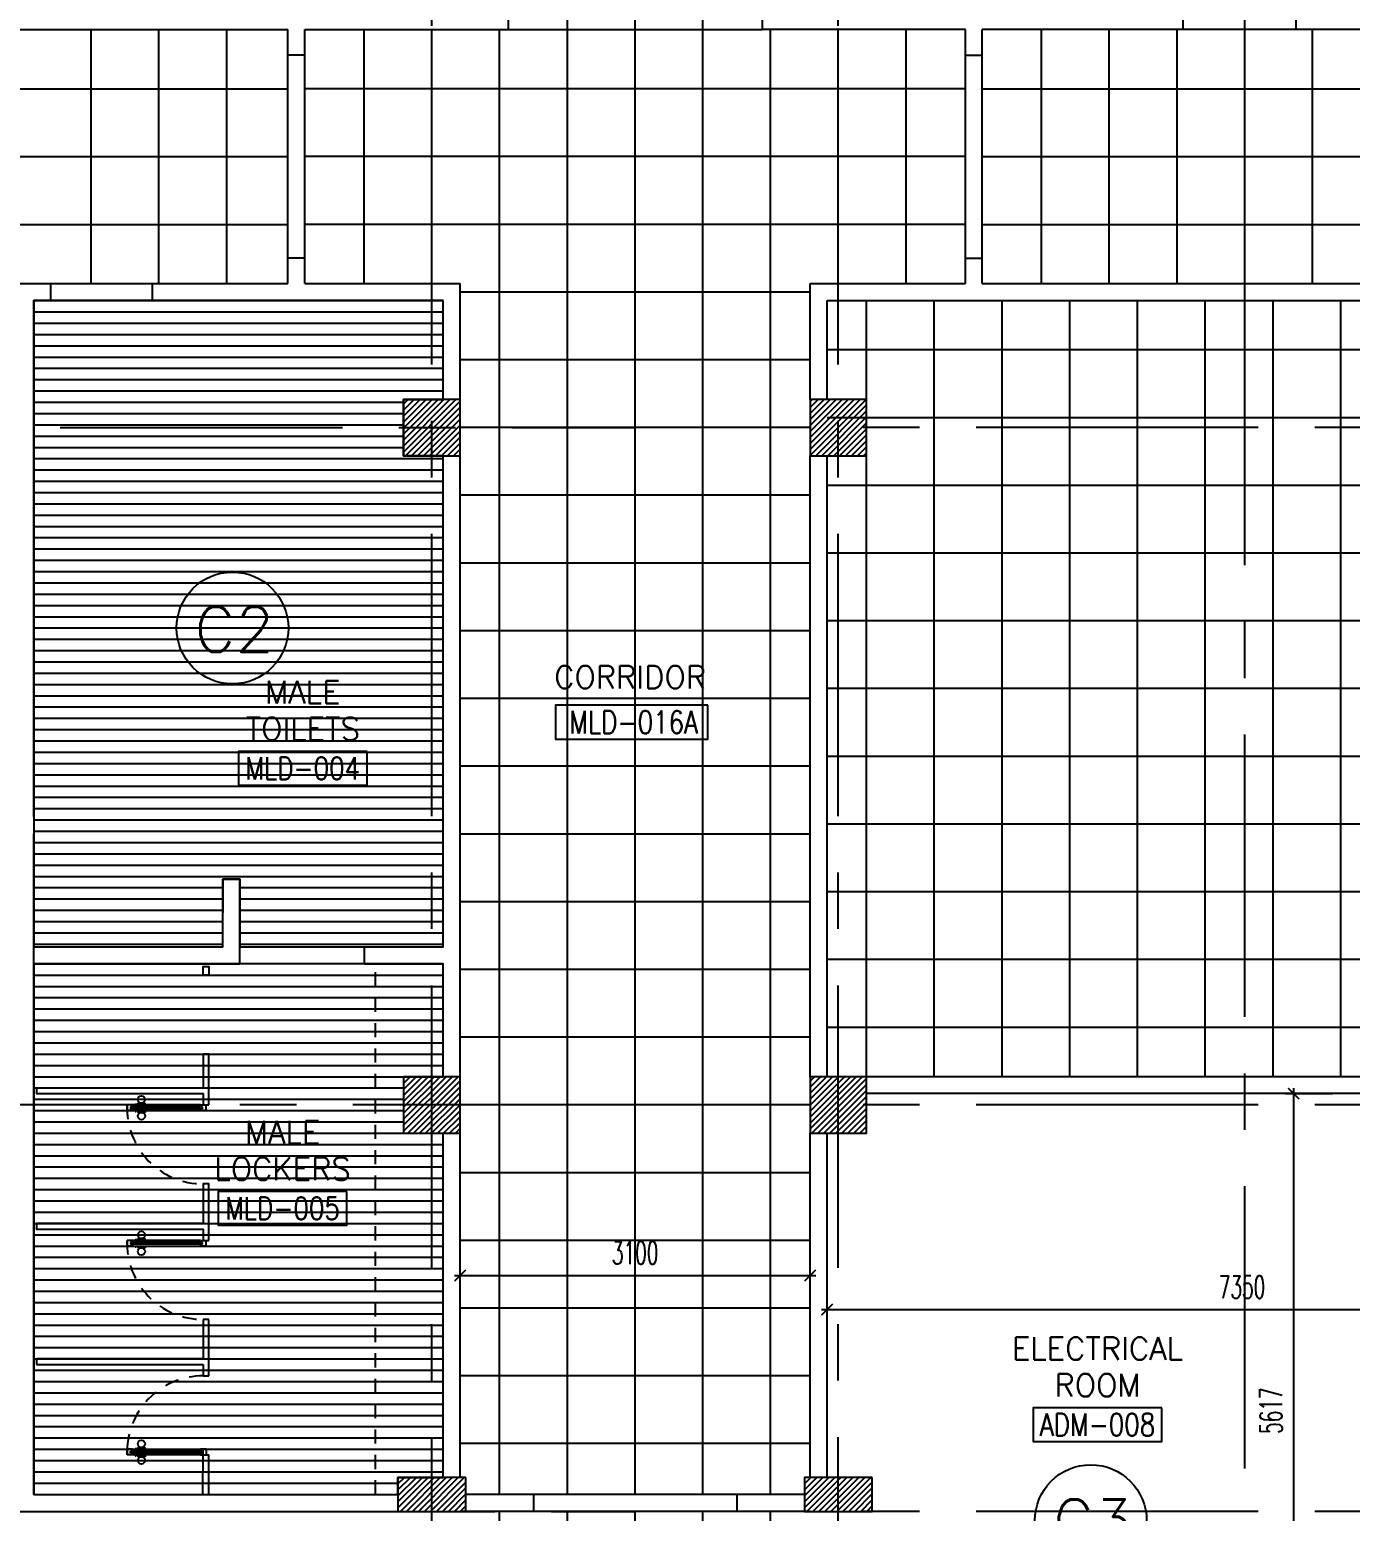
# Model space of a CAD drawing. Extents: x 417820 to 418166, y 43448 to 43632.
# Drawn here: x 417884.33 to 417896.03, y 43494.49 to 43507.62 of the extents above; entities that cross this region are included whole.
import ezdxf
from ezdxf.enums import TextEntityAlignment as Align

# ---------------------------------------------------------------- set-up
doc = ezdxf.new("R2010")
doc.units = 0
doc.header["$MEASUREMENT"] = 0
doc.header["$PDMODE"] = 3
doc.header["$PDSIZE"] = 0.1
for name, pattern in [('CENTERX2', [4, 2.5, -0.5, 0.5, -0.5]), ('HIDDEN', [0.375, 0.25, -0.125]), ('HIDDEN2', [0.1875, 0.125, -0.0625])]:
    doc.linetypes.add(name, pattern=pattern)
doc.layers.get('0').update_dxf_attribs({"linetype": 'CONTINUOUS'})
doc.layers.get('DEFPOINTS').update_dxf_attribs({"linetype": 'CONTINUOUS'})
for name, color, linetype in [('AXES', 11, 'CENTERX2'), ('CEILING', 4, 'CONTINUOUS'), ('ceiling-marker', 6, 'CONTINUOUS'), ('COL', 2, 'CONTINUOUS'), ('DIM', 4, 'CONTINUOUS'), ('DOOR', 11, 'CONTINUOUS'), ('FIX', 3, 'CONTINUOUS'), ('HAT', 8, 'CONTINUOUS'), ('PART', 9, 'CONTINUOUS'), ('RM-BOX', 11, 'CONTINUOUS'), ('RM-NAME', 11, 'CONTINUOUS'), ('RM-NO', 11, 'CONTINUOUS'), ('TXT', 2, 'CONTINUOUS'), ('WALL', 2, 'CONTINUOUS')]:
    doc.layers.add(name, color=color, linetype=linetype)
doc.styles.add('ROMANS', font='ROMANS.shx', dxfattribs={"width": 0.6})
doc.dimstyles.new('STANDARD in', dxfattribs={"dimtxt": 0.2, "dimasz": 0.1, "dimexe": 0.07, "dimexo": 0.05, "dimgap": 0.1, "dimtad": 1, "dimdec": 0, "dimlfac": 1000, "dimzin": 0, "dimdsep": 46, "dimtxsty": 'ROMANS', "dimblk": 'ARCHTICK', "dimcen": 0.05, "dimdle": 0.05, "dimclrd": 4, "dimclre": 4, "dimclrt": 2, "dimadec": 0, "dimazin": 0, "dimtfac": 1, "dimtdec": 0, "dimtmove": 2, "dimatfit": 3, "dimldrblk": 'ARCHTICK', "dimfxl": 0, "dimtolj": 1, "dimtzin": 0, "dimarcsym": 0})

# ---------------------------------------------------------------- blocks, each defined once
blk = doc.blocks.new('RM1')
at = {"layer": 'RM-BOX'}
blk.add_lwpolyline([(570, -200), (-570, -200), (-570, -500), (570, -500)], close=True, dxfattribs=at)
at = {"layer": 'RM-NAME', "style": 'ROMANS'}
for tag, p in [('ROOMNAME1', (0, 324)), ('ROOMNAME2', (0, 0))]:
    blk.add_attdef(tag, text='', height=200, dxfattribs=at).set_placement(p, align=Align.MIDDLE)
at = {"layer": 'RM-NO', "style": 'ROMANS', "width": 0.8}
blk.add_attdef('ROOMNO', text='', height=200, dxfattribs=at).set_placement((0, -350), align=Align.MIDDLE)
blk = doc.blocks.new('COL50')
at = {"layer": 'COL'}
blk.add_lwpolyline([(-250, 250), (-250, -250), (250, -250), (250, 250)], close=True, dxfattribs=at)
blk = doc.blocks.new('*X38')
at = {"color": 0}
for p, q in [((196689, 41938), (197151, 42401)), ((196689, 41991), (197098, 42401)), ((196689, 42044), (197045, 42401)), ((196689, 42097), (196992, 42401)), ((196689, 42150), (196939, 42401)), ((196689, 42203), (196886, 42401)), ((196689, 42256), (196833, 42401)), ((196689, 42309), (196780, 42401)), ((196689, 42363), (196727, 42401)), ((196704, 41901), (197189, 42385)), ((196757, 41901), (197189, 42332)), ((196810, 41901), (197189, 42279)), ((196863, 41901), (197189, 42226)), ((196916, 41901), (197189, 42173)), ((196970, 41901), (197189, 42120)), ((197023, 41901), (197189, 42067)), ((197076, 41901), (197189, 42014)), ((197129, 41901), (197189, 41961)), ((197182, 41901), (197189, 41908))]:
    blk.add_line(p, q, dxfattribs=at)
blk = doc.blocks.new('*X40')
at = {"color": 0}
for p, q in [((193089, 47937), (193552, 48401)), ((193089, 47990), (193499, 48401)), ((193089, 48043), (193446, 48401)), ((193089, 48096), (193393, 48401)), ((193089, 48149), (193340, 48401)), ((193089, 48202), (193287, 48401)), ((193089, 48255), (193234, 48401)), ((193089, 48308), (193181, 48401)), ((193089, 48361), (193128, 48401)), ((193105, 47901), (193589, 48384)), ((193158, 47901), (193589, 48331)), ((193211, 47901), (193589, 48278)), ((193264, 47901), (193589, 48225)), ((193318, 47901), (193589, 48172)), ((193371, 47901), (193589, 48119)), ((193424, 47901), (193589, 48066)), ((193477, 47901), (193589, 48013)), ((193530, 47901), (193589, 47960)), ((193583, 47901), (193589, 47907))]:
    blk.add_line(p, q, dxfattribs=at)
blk = doc.blocks.new('*X54')
at = {"color": 0}
for p, q in [((80579, 41918), (81062, 42401)), ((80579, 41971), (81009, 42401)), ((80579, 42024), (80956, 42401)), ((80579, 42077), (80903, 42401)), ((80579, 42130), (80850, 42401)), ((80579, 42183), (80797, 42401)), ((80579, 42236), (80744, 42401)), ((80579, 42289), (80691, 42401)), ((80579, 42342), (80638, 42401)), ((80579, 42395), (80585, 42401)), ((80615, 41901), (81079, 42365)), ((80668, 41901), (81079, 42312)), ((80721, 41901), (81079, 42259)), ((80774, 41901), (81079, 42206)), ((80827, 41901), (81079, 42153)), ((80880, 41901), (81079, 42100)), ((80933, 41901), (81079, 42047)), ((80986, 41901), (81079, 41994)), ((81039, 41901), (81079, 41941))]:
    blk.add_line(p, q, dxfattribs=at)
blk = doc.blocks.new('*X52')
at = {"color": 0}
for p, q in [((84179, 47905), (84676, 48401)), ((84179, 47958), (84623, 48401)), ((84179, 48011), (84570, 48401)), ((84179, 48064), (84516, 48401)), ((84179, 48117), (84463, 48401)), ((84179, 48170), (84410, 48401)), ((84179, 48223), (84357, 48401)), ((84179, 48276), (84304, 48401)), ((84179, 48329), (84251, 48401)), ((84179, 48382), (84198, 48401)), ((84229, 47901), (84679, 48352)), ((84282, 47901), (84679, 48299)), ((84335, 47901), (84679, 48246)), ((84388, 47901), (84679, 48193)), ((84441, 47901), (84679, 48139)), ((84494, 47901), (84679, 48086)), ((84547, 47901), (84679, 48033)), ((84600, 47901), (84679, 47980)), ((84653, 47901), (84679, 47927))]:
    blk.add_line(p, q, dxfattribs=at)
blk = doc.blocks.new('_ARCHTICK')
at = {"color": 0, "linetype": 'ByBlock', "const_width": 0.15}
blk.add_lwpolyline([(-0.5, -0.5), (0.5, 0.5)], dxfattribs=at)
blk = doc.blocks.new('*D164')
at = {"layer": 'DEFPOINTS', "color": 0}
for p in [(417895.925, 43498.194), (417895.529, 43492.577), (417895.967, 43492.577)]:
    blk.add_point(p, dxfattribs=at)
at = {"layer": 'DIM', "color": 4, "lineweight": -2}
for p, q in [((417895.529, 43498.244), (417895.529, 43492.527)), ((417895.875, 43498.194), (417895.459, 43498.194)), ((417895.917, 43492.577), (417895.459, 43492.577))]:
    blk.add_line(p, q, dxfattribs=at)
at = {"layer": 'DIM', "color": 4, "lineweight": -2, "xscale": 0.1, "yscale": 0.1, "zscale": 0.1}
for p, rotation in [((417895.529, 43498.194), 90), ((417895.529, 43492.577), 270)]:
    blk.add_blockref('_ARCHTICK', p, dxfattribs=dict(at, rotation=rotation))
at = {"layer": 'DIM', "color": 2, "insert": (417895.329, 43495.386), "char_height": 0.2, "attachment_point": 5, "rotation": 90, "style": 'ROMANS'}
blk.add_mtext('\\A1;5617', dxfattribs=at)
blk = doc.blocks.new('*D165')
at = {"layer": 'DEFPOINTS', "color": 0}
for p in [(417898.747, 43496.281), (417891.397, 43495.852), (417898.747, 43495.852)]:
    blk.add_point(p, dxfattribs=at)
at = {"layer": 'DIM', "color": 4, "lineweight": -2}
for p, q in [((417891.347, 43496.281), (417898.797, 43496.281)), ((417891.397, 43495.902), (417891.397, 43496.351)), ((417898.747, 43495.902), (417898.747, 43496.351))]:
    blk.add_line(p, q, dxfattribs=at)
at = {"layer": 'DIM', "color": 4, "lineweight": -2, "xscale": 0.1, "yscale": 0.1, "zscale": 0.1, "rotation": 180}
blk.add_blockref('_ARCHTICK', (417891.397, 43496.281), dxfattribs=at)
at = {"layer": 'DIM', "color": 4, "lineweight": -2, "xscale": 0.1, "yscale": 0.1, "zscale": 0.1}
blk.add_blockref('_ARCHTICK', (417898.747, 43496.281), dxfattribs=at)
at = {"layer": 'DIM', "color": 2, "insert": (417895.072, 43496.481), "char_height": 0.2, "attachment_point": 5, "style": 'ROMANS'}
blk.add_mtext('\\A1;7350', dxfattribs=at)
blk = doc.blocks.new('*D169')
at = {"layer": 'DEFPOINTS', "color": 0}
for p in [(417891.247, 43496.584), (417888.147, 43495.825), (417891.247, 43495.825)]:
    blk.add_point(p, dxfattribs=at)
at = {"layer": 'DIM', "color": 4, "lineweight": -2}
for p, q in [((417888.147, 43495.875), (417888.147, 43496.654)), ((417891.247, 43495.875), (417891.247, 43496.654)), ((417888.097, 43496.584), (417891.297, 43496.584))]:
    blk.add_line(p, q, dxfattribs=at)
at = {"layer": 'DIM', "color": 4, "lineweight": -2, "xscale": 0.1, "yscale": 0.1, "zscale": 0.1, "rotation": 180}
blk.add_blockref('_ARCHTICK', (417888.147, 43496.584), dxfattribs=at)
at = {"layer": 'DIM', "color": 4, "lineweight": -2, "xscale": 0.1, "yscale": 0.1, "zscale": 0.1}
blk.add_blockref('_ARCHTICK', (417891.247, 43496.584), dxfattribs=at)
at = {"layer": 'DIM', "color": 2, "insert": (417889.697, 43496.784), "char_height": 0.2, "attachment_point": 5, "style": 'ROMANS'}
blk.add_mtext('\\A1;3100', dxfattribs=at)

msp = doc.modelspace()

# ---------------------------------------------------------------- hatches: boundary and pattern name
at = {"layer": 'HAT'}
h = msp.add_hatch(dxfattribs=at)
h.set_pattern_fill('ANSI31', color=256, scale=0.3, style=0)
h.set_pattern_definition([(45, (417529.351385, 43455.963322), (-0.0265165043, 0.0265165043), [])])
h.paths.add_polyline_path([(417887.8966, 43494.4943), (417887.8966, 43494.7943), (417887.5966, 43494.7943), (417887.5966, 43494.4943)])
h.paths.add_polyline_path([(417888.1966, 43494.4943), (417888.1966, 43494.7943), (417887.8966, 43494.7943), (417887.8966, 43494.4943)])
h = msp.add_hatch(dxfattribs=at)
h.set_pattern_fill('ANSI31', color=256, scale=0.3, style=0)
h.set_pattern_definition([(45, (417532.951385, 43455.963322), (-0.0265165043, 0.0265165043), [])])
h.paths.add_polyline_path([(417891.4966, 43494.4943), (417891.4966, 43494.7943), (417891.1966, 43494.7943), (417891.1966, 43494.4943)])
h.paths.add_polyline_path([(417891.7966, 43494.4943), (417891.7966, 43494.7943), (417891.4966, 43494.7943), (417891.4966, 43494.4943)])

# ---------------------------------------------------------------- linework, layer by layer
at = {"layer": 'AXES'}
for p, q in [((417887.8966, 43448.6529), (417887.8966, 43538.4875)), ((417891.4966, 43448.6529), (417891.4966, 43538.4875)), ((417895.0966, 43466.8743), (417895.0966, 43525.6943)), ((417820.6052, 43504.0943), (417889.6966, 43504.0943)), ((417911.2163, 43504.0943), (417889.6966, 43504.0943)), ((417889.6966, 43498.0943), (417820.6052, 43498.0943)), ((417911.2163, 43498.0943), (417889.6966, 43498.0943)), ((417820.9552, 43494.4943), (417889.6966, 43494.4943)), ((417911.2163, 43494.4943), (417889.6966, 43494.4943))]:
    msp.add_line(p, q, dxfattribs=at)
at = {"layer": 'CEILING'}
for p, q in [((417889.0966, 43494.6443), (417889.0966, 43508.8193)), ((417889.6966, 43494.6443), (417889.6966, 43508.8193)), ((417889.6966, 43494.6443), (417889.6966, 43508.8193)), ((417890.2966, 43494.6443), (417890.2966, 43508.8193)), ((417884.8766, 43507.6193), (417884.8766, 43505.3693)), ((417885.4766, 43507.6193), (417885.4766, 43505.3693)), ((417886.0766, 43507.6193), (417886.0766, 43505.3693)), ((417887.2966, 43505.3693), (417887.2966, 43507.6193)), ((417887.8966, 43505.3693), (417887.8966, 43507.6193)), ((417888.4966, 43494.6443), (417888.4966, 43507.6193)), ((417888.5716, 43507.6193), (417890.8216, 43507.6193)), ((417890.8966, 43494.6443), (417890.8966, 43507.6193)), ((417891.4966, 43505.3693), (417891.4966, 43507.6193)), ((417892.0966, 43505.3693), (417892.0966, 43507.6193)), ((417893.2966, 43505.3693), (417893.2966, 43507.6193)), ((417893.8966, 43505.3693), (417893.8966, 43507.6193)), ((417894.4966, 43505.3693), (417894.4966, 43507.6193)), ((417894.4966, 43505.3693), (417894.4966, 43507.6193)), ((417895.0966, 43505.3693), (417895.0966, 43507.6193)), ((417895.6966, 43505.3693), (417895.6966, 43507.6193)), ((417853.1316, 43507.0943), (417886.6216, 43507.0943)), ((417892.6216, 43507.0943), (417886.7716, 43507.0943)), ((417892.7716, 43507.0943), (417906.8165, 43507.0943)), ((417853.1316, 43506.4943), (417886.6216, 43506.4943)), ((417891.2466, 43506.4943), (417886.7716, 43506.4943)), ((417892.6216, 43506.4943), (417886.7716, 43506.4943)), ((417892.7716, 43506.4943), (417906.8165, 43506.4943)), ((417853.1316, 43505.8943), (417886.6216, 43505.8943)), ((417892.6216, 43505.8943), (417886.7716, 43505.8943)), ((417892.7716, 43505.8943), (417906.8165, 43505.8943)), ((417891.2466, 43505.2943), (417888.1466, 43505.2943)), ((417891.7466, 43498.3443), (417891.7466, 43505.2193)), ((417892.3466, 43498.3443), (417892.3466, 43505.2193)), ((417892.9466, 43498.3443), (417892.9466, 43505.2193)), ((417893.5466, 43498.3443), (417893.5466, 43505.2193)), ((417894.1466, 43498.3443), (417894.1466, 43505.2193)), ((417894.7466, 43498.3443), (417894.7466, 43505.2193)), ((417895.3466, 43498.3443), (417895.3466, 43505.2193)), ((417895.9466, 43498.3443), (417895.9466, 43505.2193)), ((417884.3716, 43505.1193), (417887.9966, 43505.1193)), ((417884.3716, 43505.0193), (417887.9966, 43505.0193)), ((417884.3716, 43504.9193), (417887.9966, 43504.9193)), ((417884.3716, 43504.8193), (417887.9966, 43504.8193)), ((417884.3716, 43504.7193), (417887.9966, 43504.7193)), ((417891.2466, 43504.6943), (417888.1466, 43504.6943)), ((417905.8966, 43504.7818), (417891.3966, 43504.7818)), ((417884.3716, 43504.6193), (417887.9966, 43504.6193)), ((417884.3716, 43504.5193), (417887.9966, 43504.5193)), ((417884.3716, 43504.4193), (417887.9966, 43504.4193)), ((417884.3716, 43504.3193), (417887.6466, 43504.3193)), ((417884.3716, 43504.2193), (417887.6466, 43504.2193)), ((417898.4466, 43504.1818), (417891.3966, 43504.1818)), ((417884.3716, 43504.1193), (417887.6466, 43504.1193)), ((417884.3716, 43504.0193), (417887.6466, 43504.0193)), ((417891.2466, 43504.0943), (417888.1466, 43504.0943)), ((417884.3716, 43503.9193), (417887.6466, 43503.9193)), ((417884.3716, 43503.8193), (417887.9966, 43503.8193)), ((417884.3716, 43503.7193), (417887.9966, 43503.7193)), ((417884.3716, 43503.6193), (417887.9966, 43503.6193)), ((417884.3716, 43503.5193), (417887.9966, 43503.5193)), ((417891.2466, 43503.4943), (417888.1466, 43503.4943)), ((417905.9166, 43503.5818), (417891.3966, 43503.5818)), ((417884.3716, 43503.4193), (417887.9966, 43503.4193)), ((417884.3716, 43503.3193), (417887.9966, 43503.3193)), ((417884.3716, 43503.2193), (417887.9966, 43503.2193)), ((417884.3716, 43503.1193), (417887.9966, 43503.1193)), ((417884.3716, 43503.0193), (417887.9966, 43503.0193)), ((417905.9166, 43502.9818), (417891.3966, 43502.9818)), ((417884.3716, 43502.9193), (417887.9966, 43502.9193)), ((417891.2466, 43502.8943), (417888.1466, 43502.8943)), ((417884.3716, 43502.8193), (417887.9966, 43502.8193)), ((417884.3716, 43502.7193), (417887.9966, 43502.7193)), ((417884.3716, 43502.6193), (417887.9966, 43502.6193)), ((417884.3716, 43502.5193), (417887.9966, 43502.5193)), ((417884.3716, 43502.4193), (417887.9966, 43502.4193)), ((417884.3716, 43502.3193), (417887.9966, 43502.3193)), ((417905.9166, 43502.3818), (417891.3966, 43502.3818)), ((417884.3716, 43502.2193), (417887.9966, 43502.2193)), ((417891.2466, 43502.2943), (417888.1466, 43502.2943)), ((417884.3716, 43502.1193), (417887.9966, 43502.1193)), ((417884.3716, 43502.0193), (417887.9966, 43502.0193)), ((417884.3716, 43501.9193), (417887.9966, 43501.9193)), ((417884.3716, 43501.8193), (417887.9966, 43501.8193)), ((417905.9166, 43501.7818), (417891.3966, 43501.7818)), ((417884.3716, 43501.7193), (417887.9966, 43501.7193)), ((417891.2466, 43501.6943), (417888.1466, 43501.6943)), ((417884.3716, 43501.6193), (417887.9966, 43501.6193)), ((417884.3716, 43501.5193), (417887.9966, 43501.5193)), ((417884.3716, 43501.4193), (417887.9966, 43501.4193)), ((417884.3716, 43501.3193), (417887.9966, 43501.3193)), ((417884.3716, 43501.2193), (417887.9966, 43501.2193)), ((417884.3716, 43501.1193), (417887.9966, 43501.1193)), ((417905.9166, 43501.1818), (417891.3966, 43501.1818)), ((417884.3716, 43501.0193), (417887.9966, 43501.0193)), ((417891.2466, 43501.0943), (417888.1466, 43501.0943)), ((417884.3716, 43500.9193), (417887.9966, 43500.9193)), ((417884.3716, 43500.8193), (417887.9966, 43500.8193)), ((417884.3716, 43500.7193), (417887.9966, 43500.7193)), ((417884.3716, 43500.6193), (417887.9966, 43500.6193)), ((417884.3716, 43500.5193), (417887.9966, 43500.5193)), ((417891.2466, 43500.4943), (417888.1466, 43500.4943)), ((417905.9166, 43500.5818), (417891.3966, 43500.5818)), ((417884.3716, 43500.4193), (417887.9966, 43500.4193)), ((417884.3716, 43500.3193), (417887.9966, 43500.3193)), ((417884.3716, 43500.2193), (417887.9966, 43500.2193)), ((417884.3716, 43500.1193), (417887.9966, 43500.1193)), ((417884.3716, 43500.0193), (417886.0466, 43500.0193)), ((417886.1966, 43500.0193), (417887.9966, 43500.0193)), ((417905.9166, 43499.9818), (417891.3966, 43499.9818)), ((417884.3716, 43499.9193), (417886.0466, 43499.9193)), ((417884.3716, 43499.8193), (417886.0466, 43499.8193)), ((417886.1966, 43499.9193), (417887.9966, 43499.9193)), ((417886.1966, 43499.8193), (417887.9966, 43499.8193)), ((417891.2466, 43499.8943), (417888.1466, 43499.8943)), ((417884.3716, 43499.7193), (417886.0466, 43499.7193)), ((417886.1966, 43499.7193), (417887.9966, 43499.7193)), ((417884.3716, 43499.6193), (417886.0466, 43499.6193)), ((417886.1966, 43499.6193), (417887.9966, 43499.6193)), ((417884.3716, 43499.5193), (417886.0466, 43499.5193)), ((417886.1966, 43499.5193), (417887.9966, 43499.5193)), ((417891.2466, 43499.2943), (417888.1466, 43499.2943)), ((417905.9166, 43499.3818), (417891.3966, 43499.3818)), ((417884.3716, 43499.2448), (417887.9966, 43499.2448)), ((417884.3716, 43499.1448), (417887.9966, 43499.1448)), ((417884.3716, 43499.0448), (417887.9966, 43499.0448)), ((417884.3716, 43498.9448), (417887.9966, 43498.9448)), ((417884.3716, 43498.8448), (417887.9966, 43498.8448)), ((417905.9166, 43498.7818), (417891.3966, 43498.7818)), ((417884.3716, 43498.7448), (417887.9966, 43498.7448)), ((417884.3716, 43498.6448), (417887.9966, 43498.6448)), ((417891.2466, 43498.6943), (417888.1466, 43498.6943)), ((417884.3716, 43498.5448), (417887.9966, 43498.5448)), ((417884.3716, 43498.4448), (417887.9966, 43498.4448)), ((417884.3716, 43498.3448), (417887.9966, 43498.3448)), ((417884.3716, 43498.2448), (417887.6466, 43498.2448)), ((417884.3716, 43498.1448), (417887.6466, 43498.1448)), ((417884.3716, 43498.0448), (417887.6466, 43498.0448)), ((417891.2466, 43498.0943), (417888.1466, 43498.0943)), ((417884.3716, 43497.9448), (417887.6466, 43497.9448)), ((417884.3716, 43497.8448), (417887.9966, 43497.8448)), ((417884.3716, 43497.7448), (417887.9966, 43497.7448)), ((417884.3716, 43497.6448), (417887.9966, 43497.6448)), ((417884.3716, 43497.5448), (417887.9966, 43497.5448)), ((417884.3716, 43497.4448), (417887.9966, 43497.4448)), ((417891.2466, 43497.4943), (417888.1466, 43497.4943)), ((417884.3716, 43497.3448), (417887.9966, 43497.3448)), ((417884.3716, 43497.2448), (417887.9966, 43497.2448)), ((417884.3716, 43497.1448), (417887.9966, 43497.1448)), ((417884.3716, 43497.0448), (417887.9966, 43497.0448)), ((417884.3716, 43496.9448), (417887.9966, 43496.9448)), ((417884.3716, 43496.8448), (417887.9966, 43496.8448)), ((417891.2466, 43496.8943), (417888.1466, 43496.8943)), ((417884.3716, 43496.7448), (417887.9966, 43496.7448)), ((417884.3716, 43496.6448), (417887.9966, 43496.6448)), ((417884.3716, 43496.5448), (417887.9966, 43496.5448)), ((417884.3716, 43496.4448), (417887.9966, 43496.4448)), ((417884.3716, 43496.3448), (417887.9966, 43496.3448)), ((417891.2466, 43496.2943), (417888.1466, 43496.2943)), ((417884.3716, 43496.2448), (417887.9966, 43496.2448)), ((417884.3716, 43496.1448), (417887.9966, 43496.1448)), ((417884.3716, 43496.0448), (417887.9966, 43496.0448)), ((417884.3716, 43495.9448), (417887.9966, 43495.9448)), ((417884.3716, 43495.8448), (417887.9966, 43495.8448)), ((417884.3716, 43495.7448), (417887.9966, 43495.7448)), ((417884.3716, 43495.6448), (417887.9966, 43495.6448)), ((417891.2466, 43495.6943), (417888.1466, 43495.6943)), ((417884.3716, 43495.5448), (417887.9966, 43495.5448)), ((417884.3716, 43495.4448), (417887.9966, 43495.4448)), ((417884.3716, 43495.3448), (417887.9966, 43495.3448)), ((417884.3716, 43495.2448), (417887.9966, 43495.2448)), ((417884.3716, 43495.1448), (417887.9966, 43495.1448)), ((417891.2466, 43495.0943), (417888.1466, 43495.0943)), ((417884.3716, 43495.0448), (417887.9966, 43495.0448)), ((417884.3716, 43494.9448), (417887.9966, 43494.9448)), ((417884.3716, 43494.8448), (417887.9966, 43494.8448)), ((417884.3716, 43494.7448), (417887.5966, 43494.7448)), ((417888.4966, 43470.7743), (417888.4966, 43494.4943)), ((417889.0966, 43470.7743), (417889.0966, 43494.4943)), ((417889.6966, 43470.7743), (417889.6966, 43494.4943)), ((417890.2966, 43470.7743), (417890.2966, 43494.4943)), ((417890.8966, 43470.7743), (417890.8966, 43494.4943))]:
    msp.add_line(p, q, dxfattribs=at)
msp.add_lwpolyline([(417887.9966, 43505.2193), (417884.3716, 43505.2193), (417884.3717, 43499.4948), (417886.0466, 43499.4948), (417886.0466, 43500.0948), (417886.1966, 43500.0948), (417886.1966, 43499.4948), (417887.9966, 43499.4948), (417887.9966, 43503.8443), (417887.6466, 43503.8443), (417887.6466, 43504.3443), (417887.9966, 43504.3443)], close=True, dxfattribs=at)
msp.add_lwpolyline([(417887.9966, 43498.3448), (417887.9966, 43499.3448), (417884.3716, 43499.3448), (417884.3716, 43494.6443), (417887.5966, 43494.6443), (417887.5966, 43494.7943), (417887.9966, 43494.7943), (417887.9966, 43497.8448)], dxfattribs=at)
at = {"layer": 'ceiling-marker', "color": 2}
for centre in [(417886.1307, 43502.3193), (417893.7324, 43494.4121)]:
    msp.add_circle(centre, 0.4949, dxfattribs=at)
at = {"layer": 'COL'}
for points in [[(417891.2466, 43498.3443), (417891.2466, 43497.8443), (417891.7466, 43497.8443), (417891.7466, 43498.3443)], [(417888.1966, 43494.7943), (417887.5966, 43494.7943), (417887.5966, 43494.4943), (417888.1966, 43494.4943)], [(417891.7966, 43494.7943), (417891.1966, 43494.7943), (417891.1966, 43494.4943), (417891.7966, 43494.4943)]]:
    msp.add_lwpolyline(points, close=True, dxfattribs=at)
at = {"layer": 'DIM'}
msp.add_line((417885.8679, 43494.9943), (417885.9216, 43494.9943), dxfattribs=at)
at = {"layer": 'DOOR', "linetype": 'ByBlock'}
for p, q in [((417885.269, 43498.1015), (417885.279, 43498.1015)), ((417885.269, 43498.0943), (417885.269, 43498.1015)), ((417885.279, 43498.0943), (417885.279, 43498.1015)), ((417885.2916, 43498.1015), (417885.2916, 43498.1105)), ((417885.2916, 43498.1105), (417885.3564, 43498.1105)), ((417885.2916, 43498.1015), (417885.3564, 43498.1015)), ((417885.3564, 43498.1015), (417885.3564, 43498.1105)), ((417885.1966, 43498.0943), (417885.1966, 43498.0443)), ((417885.1966, 43498.0443), (417885.1966, 43498.0943)), ((417885.2466, 43498.0943), (417885.1966, 43498.0943)), ((417885.2466, 43498.0443), (417885.1966, 43498.0443)), ((417885.2266, 43498.0773), (417885.2266, 43498.0613)), ((417885.2466, 43498.0773), (417885.2266, 43498.0773)), ((417885.2466, 43498.0613), (417885.2266, 43498.0613)), ((417885.8466, 43498.0943), (417885.2466, 43498.0943)), ((417885.2466, 43498.0943), (417885.2466, 43498.0773)), ((417885.8466, 43498.0773), (417885.2466, 43498.0773)), ((417885.8466, 43498.0613), (417885.2466, 43498.0613)), ((417885.2466, 43498.0613), (417885.2466, 43498.0443)), ((417885.2466, 43498.0443), (417885.8466, 43498.0443)), ((417885.269, 43498.0443), (417885.269, 43498.0371)), ((417885.269, 43498.0371), (417885.279, 43498.0371)), ((417885.279, 43498.0443), (417885.279, 43498.0371)), ((417885.2916, 43498.0371), (417885.2916, 43498.0281)), ((417885.2916, 43498.0371), (417885.3564, 43498.0371)), ((417885.2916, 43498.0281), (417885.3564, 43498.0281)), ((417885.3564, 43498.0371), (417885.3564, 43498.0281)), ((417885.8466, 43498.0943), (417885.8966, 43498.0943)), ((417885.8466, 43498.0773), (417885.8466, 43498.0943)), ((417885.8666, 43498.0773), (417885.8466, 43498.0773)), ((417885.8466, 43498.0613), (417885.8666, 43498.0613)), ((417885.8466, 43498.0443), (417885.8466, 43498.0613)), ((417885.8966, 43498.0443), (417885.8466, 43498.0443)), ((417885.8666, 43498.0613), (417885.8666, 43498.0773)), ((417885.8966, 43498.0443), (417885.8966, 43498.0943)), ((417885.1966, 43496.8943), (417885.1966, 43496.8443)), ((417885.1966, 43496.8443), (417885.1966, 43496.8943)), ((417885.2466, 43496.8943), (417885.1966, 43496.8943)), ((417885.2466, 43496.8443), (417885.1966, 43496.8443)), ((417885.2266, 43496.8773), (417885.2266, 43496.8613)), ((417885.2466, 43496.8773), (417885.2266, 43496.8773)), ((417885.2466, 43496.8613), (417885.2266, 43496.8613)), ((417885.8466, 43496.8943), (417885.2466, 43496.8943)), ((417885.2466, 43496.8943), (417885.2466, 43496.8773)), ((417885.8466, 43496.8773), (417885.2466, 43496.8773)), ((417885.8466, 43496.8613), (417885.2466, 43496.8613)), ((417885.2466, 43496.8613), (417885.2466, 43496.8443)), ((417885.2466, 43496.8443), (417885.8466, 43496.8443)), ((417885.269, 43496.9015), (417885.279, 43496.9015)), ((417885.269, 43496.8943), (417885.269, 43496.9015)), ((417885.269, 43496.8443), (417885.269, 43496.8371)), ((417885.269, 43496.8371), (417885.279, 43496.8371)), ((417885.279, 43496.8943), (417885.279, 43496.9015)), ((417885.279, 43496.8443), (417885.279, 43496.8371)), ((417885.2916, 43496.9015), (417885.2916, 43496.9105)), ((417885.2916, 43496.9105), (417885.3564, 43496.9105)), ((417885.2916, 43496.9015), (417885.3564, 43496.9015)), ((417885.2916, 43496.8371), (417885.2916, 43496.8281)), ((417885.2916, 43496.8371), (417885.3564, 43496.8371)), ((417885.2916, 43496.8281), (417885.3564, 43496.8281)), ((417885.3564, 43496.9015), (417885.3564, 43496.9105)), ((417885.3564, 43496.8371), (417885.3564, 43496.8281)), ((417885.8466, 43496.8943), (417885.8966, 43496.8943)), ((417885.8466, 43496.8773), (417885.8466, 43496.8943)), ((417885.8666, 43496.8773), (417885.8466, 43496.8773)), ((417885.8466, 43496.8613), (417885.8666, 43496.8613)), ((417885.8466, 43496.8443), (417885.8466, 43496.8613)), ((417885.8966, 43496.8443), (417885.8466, 43496.8443)), ((417885.8666, 43496.8613), (417885.8666, 43496.8773)), ((417885.8966, 43496.8443), (417885.8966, 43496.8943)), ((417885.1966, 43494.9943), (417885.1966, 43495.0443)), ((417885.1966, 43495.0443), (417885.1966, 43494.9943)), ((417885.2466, 43495.0443), (417885.1966, 43495.0443)), ((417885.2466, 43494.9943), (417885.1966, 43494.9943)), ((417885.2266, 43495.0113), (417885.2266, 43495.0273)), ((417885.2466, 43495.0273), (417885.2266, 43495.0273)), ((417885.2466, 43495.0113), (417885.2266, 43495.0113)), ((417885.2466, 43495.0443), (417885.8466, 43495.0443)), ((417885.2466, 43495.0273), (417885.2466, 43495.0443)), ((417885.8466, 43495.0273), (417885.2466, 43495.0273)), ((417885.2466, 43494.9943), (417885.2466, 43495.0113)), ((417885.8466, 43495.0113), (417885.2466, 43495.0113)), ((417885.8466, 43494.9943), (417885.2466, 43494.9943)), ((417885.269, 43495.0515), (417885.279, 43495.0515)), ((417885.269, 43495.0443), (417885.269, 43495.0515)), ((417885.269, 43494.9943), (417885.269, 43494.9871)), ((417885.269, 43494.9871), (417885.279, 43494.9871)), ((417885.279, 43495.0443), (417885.279, 43495.0515)), ((417885.279, 43494.9943), (417885.279, 43494.9871)), ((417885.2916, 43495.0515), (417885.2916, 43495.0605)), ((417885.2916, 43495.0605), (417885.3564, 43495.0605)), ((417885.2916, 43495.0515), (417885.3564, 43495.0515)), ((417885.2916, 43494.9871), (417885.2916, 43494.9781)), ((417885.2916, 43494.9871), (417885.3564, 43494.9871)), ((417885.2916, 43494.9781), (417885.3564, 43494.9781)), ((417885.3564, 43495.0515), (417885.3564, 43495.0605)), ((417885.3564, 43494.9871), (417885.3564, 43494.9781))]:
    msp.add_line(p, q, dxfattribs=at)
at = {"layer": 'DOOR', "color": 97, "linetype": 'ByBlock'}
for p, q in [((417885.8966, 43495.0443), (417885.8466, 43495.0443)), ((417885.8466, 43495.0443), (417885.8466, 43495.0273)), ((417885.8466, 43495.0273), (417885.8666, 43495.0273)), ((417885.8666, 43495.0113), (417885.8466, 43495.0113)), ((417885.8466, 43495.0113), (417885.8466, 43494.9943)), ((417885.8466, 43494.9943), (417885.8966, 43494.9943)), ((417885.8666, 43495.0273), (417885.8666, 43495.0113)), ((417885.8966, 43495.0443), (417885.8966, 43494.9943))]:
    msp.add_line(p, q, dxfattribs=at)
at = {"layer": 'DOOR', "linetype": 'ByBlock'}
for centre in [(417885.324, 43498.1429), (417885.324, 43497.9958), (417885.324, 43496.9429), (417885.324, 43496.7958), (417885.324, 43495.0929), (417885.324, 43494.9458)]:
    msp.add_circle(centre, 0.0324, dxfattribs=at)
at = {"layer": 'DOOR', "linetype": 'HIDDEN', "ltscale": 0.5}
for centre, start, end in [((417885.8712, 43498.0693), 177.87745, 270.03923), ((417885.8712, 43496.8693), 177.87745, 270.03923), ((417885.8712, 43495.0193), 89.96077, 182.12255)]:
    msp.add_arc(centre, 0.675, start, end, dxfattribs=at)
at = {"layer": 'FIX', "color": 11, "linetype": 'HIDDEN2'}
msp.add_line((417887.3966, 43494.6443), (417887.3966, 43499.3448), dxfattribs=at)
at = {"layer": 'PART'}
for p, q in [((417885.8716, 43499.2448), (417885.9216, 43499.2448)), ((417885.9216, 43496.1943), (417885.8712, 43496.1943)), ((417885.8712, 43496.1943), (417885.8712, 43495.8443)), ((417885.9216, 43495.6943), (417885.9216, 43496.1943)), ((417885.8712, 43495.8443), (417884.3946, 43495.8443)), ((417884.3946, 43495.8443), (417884.3946, 43495.7943)), ((417884.3946, 43495.7943), (417885.8716, 43495.7943)), ((417885.8716, 43495.7943), (417885.8712, 43495.6943)), ((417885.8712, 43495.6943), (417885.9216, 43495.6943)), ((417885.8682, 43495.0443), (417885.8663, 43494.6443)), ((417885.9216, 43494.6443), (417885.9216, 43494.9943))]:
    msp.add_line(p, q, dxfattribs=at)
msp.add_lwpolyline([(417885.9216, 43499.2448), (417885.8716, 43499.2448), (417885.8716, 43499.3218), (417885.9216, 43499.3218), (417885.9216, 43499.2448)], dxfattribs=at)
for points in [[(417885.9216, 43498.0943), (417885.9216, 43498.5448), (417885.8716, 43498.5448), (417885.8716, 43498.2443), (417884.3946, 43498.2443), (417884.3946, 43498.1943), (417885.8716, 43498.1943), (417885.8716, 43498.0943)], [(417885.9216, 43496.8943), (417885.9216, 43497.3943), (417885.8716, 43497.3943), (417885.8716, 43497.0443), (417884.3946, 43497.0443), (417884.3946, 43496.9943), (417885.8716, 43496.9943), (417885.8716, 43496.8943)]]:
    msp.add_lwpolyline(points, close=True, dxfattribs=at)
at = {"layer": 'RM-BOX'}
msp.add_lwpolyline([(417890.3406, 43501.635), (417888.9908, 43501.635), (417888.9908, 43501.335), (417890.3406, 43501.335)], close=True, dxfattribs=at)
at = {"layer": 'WALL'}
for p, q in [((417888.5716, 43508.8193), (417888.5716, 43507.6193)), ((417888.5716, 43508.8193), (417888.5716, 43507.6193)), ((417888.5716, 43508.8193), (417888.5716, 43507.6193)), ((417888.5716, 43508.8193), (417888.5716, 43507.6193)), ((417890.8216, 43508.8193), (417890.8216, 43507.6193)), ((417890.8216, 43508.8193), (417890.8216, 43507.6193)), ((417894.548, 43507.7693), (417894.548, 43507.6193)), ((417895.548, 43507.7693), (417895.548, 43507.6193)), ((417883.0216, 43507.6193), (417886.6216, 43507.6193)), ((417886.6216, 43507.3943), (417886.6216, 43507.6193)), ((417886.7716, 43507.6193), (417888.5716, 43507.6193)), ((417886.7716, 43507.3943), (417886.7716, 43507.6193)), ((417887.2966, 43507.6193), (417888.5716, 43507.6193)), ((417892.6216, 43507.6193), (417890.8216, 43507.6193)), ((417892.0966, 43507.6193), (417890.8216, 43507.6193)), ((417892.6216, 43507.3943), (417892.6216, 43507.6193)), ((417892.7716, 43507.3943), (417892.7716, 43507.6193)), ((417895.548, 43507.6193), (417892.7716, 43507.6193)), ((417898.6716, 43507.6193), (417895.548, 43507.6193)), ((417886.6216, 43505.3693), (417886.6216, 43507.3943)), ((417886.7716, 43507.3943), (417886.6216, 43507.3943)), ((417886.7716, 43505.3693), (417886.7716, 43507.3943)), ((417892.6216, 43505.3693), (417892.6216, 43507.3943)), ((417892.6216, 43507.3943), (417892.7716, 43507.3943)), ((417892.7716, 43505.3693), (417892.7716, 43507.3943)), ((417886.7716, 43505.5943), (417886.6216, 43505.5943)), ((417892.6216, 43505.5943), (417892.7716, 43505.5943)), ((417884.0716, 43505.3693), (417884.5216, 43505.3693)), ((417884.5216, 43505.3693), (417886.6216, 43505.3693)), ((417884.5216, 43505.2193), (417884.5216, 43505.3693)), ((417885.4216, 43505.2193), (417885.4216, 43505.3693)), ((417886.7716, 43505.3693), (417888.1466, 43505.3693)), ((417887.2966, 43505.3693), (417888.1466, 43505.3693)), ((417888.1466, 43504.3443), (417888.1466, 43505.3693)), ((417888.1466, 43504.3443), (417888.1466, 43505.3693)), ((417888.1466, 43504.3443), (417888.1466, 43505.3693)), ((417888.1466, 43504.3443), (417888.1466, 43505.3693)), ((417891.2466, 43504.3443), (417891.2466, 43505.3693)), ((417891.2466, 43505.3693), (417892.6216, 43505.3693)), ((417891.2466, 43504.3443), (417891.2466, 43505.3693)), ((417891.2466, 43505.3693), (417892.0966, 43505.3693)), ((417892.7716, 43505.3693), (417906.0666, 43505.3693)), ((417884.3716, 43500.6448), (417884.3716, 43505.2193)), ((417884.3716, 43505.2193), (417884.5216, 43505.2193)), ((417884.5216, 43505.2193), (417887.9966, 43505.2193)), ((417887.2966, 43505.2193), (417887.9966, 43505.2193)), ((417887.9966, 43504.3443), (417887.9966, 43505.2193)), ((417887.9966, 43504.3443), (417887.9966, 43505.2193)), ((417887.9966, 43504.3443), (417887.9966, 43505.2193)), ((417887.9966, 43504.3443), (417887.9966, 43505.2193)), ((417891.3966, 43505.2193), (417905.8966, 43505.2193)), ((417891.3966, 43504.3443), (417891.3966, 43505.2193)), ((417891.3966, 43504.3443), (417891.3966, 43505.2193)), ((417887.9966, 43499.4948), (417887.9966, 43503.8443)), ((417888.1466, 43498.3443), (417888.1466, 43503.8443)), ((417888.1466, 43498.3443), (417888.1466, 43503.8443)), ((417888.1466, 43498.3443), (417888.1466, 43503.8443)), ((417891.2466, 43498.3443), (417891.2466, 43503.8443)), ((417891.2466, 43498.3443), (417891.2466, 43503.8443)), ((417891.3966, 43498.3443), (417891.3966, 43503.8443)), ((417884.3716, 43494.6443), (417884.3716, 43500.4948)), ((417886.0467, 43499.4948), (417886.0468, 43500.0948)), ((417886.1968, 43500.0948), (417886.0468, 43500.0948)), ((417886.1966, 43499.3448), (417886.1968, 43500.0947)), ((417884.3716, 43499.4948), (417886.0467, 43499.4948)), ((417887.2966, 43499.4948), (417887.9966, 43499.4948)), ((417887.2966, 43499.4948), (417887.9966, 43499.4948)), ((417887.2966, 43499.4948), (417887.2966, 43499.3448)), ((417887.2966, 43499.4948), (417887.9966, 43499.4948)), ((417887.2966, 43499.4948), (417887.9966, 43499.4948)), ((417887.2966, 43499.4948), (417887.2966, 43499.3448)), ((417884.3716, 43499.3448), (417886.1966, 43499.3448)), ((417887.2966, 43499.3448), (417887.9966, 43499.3448)), ((417887.2966, 43499.3448), (417887.9966, 43499.3448)), ((417887.2966, 43499.3448), (417887.9966, 43499.3448)), ((417887.2966, 43499.3448), (417887.9966, 43499.3448)), ((417887.9966, 43498.3443), (417887.9966, 43499.3448)), ((417887.9966, 43498.3443), (417887.9966, 43499.2189)), ((417887.9966, 43498.3443), (417887.9966, 43499.2189)), ((417887.9966, 43498.3443), (417887.9966, 43499.2189)), ((417898.4466, 43498.3443), (417891.7466, 43498.3443)), ((417898.4466, 43498.1943), (417891.7466, 43498.1943)), ((417887.9966, 43494.7943), (417887.9966, 43497.8443)), ((417887.9966, 43494.7943), (417887.9966, 43497.8443)), ((417887.9966, 43494.7943), (417887.9966, 43497.8443)), ((417887.9966, 43494.7943), (417887.9966, 43497.8443)), ((417888.1466, 43494.7943), (417888.1466, 43497.8443)), ((417888.1466, 43494.7943), (417888.1466, 43497.8443)), ((417888.1466, 43494.7943), (417888.1466, 43497.8443)), ((417888.1466, 43494.7943), (417888.1466, 43497.8443)), ((417891.2466, 43494.7943), (417891.2466, 43497.8443)), ((417891.3966, 43496.4743), (417891.3966, 43497.8443)), ((417891.3966, 43494.7943), (417891.3966, 43497.8443)), ((417884.3716, 43494.6443), (417887.5966, 43494.6443)), ((417888.7966, 43494.6443), (417888.1966, 43494.6443)), ((417888.7966, 43494.6443), (417888.7966, 43494.4943)), ((417888.7966, 43494.6443), (417888.7966, 43494.4943)), ((417891.1966, 43494.6443), (417888.7966, 43494.6443)), ((417888.7966, 43494.6443), (417888.7966, 43494.4943)), ((417888.7966, 43494.6443), (417888.7966, 43494.4943)), ((417890.5966, 43494.6443), (417890.5966, 43494.4943)), ((417890.5966, 43494.6443), (417890.5966, 43494.4943)), ((417880.9466, 43494.4943), (417887.6466, 43494.4943)), ((417887.2966, 43494.4943), (417887.6466, 43494.4943)), ((417888.7966, 43494.4943), (417888.1466, 43494.4943)), ((417888.7966, 43494.4943), (417888.1466, 43494.4943)), ((417888.7966, 43494.4943), (417888.1466, 43494.4943)), ((417888.7966, 43494.4943), (417888.1466, 43494.4943)), ((417891.2466, 43494.4943), (417888.7966, 43494.4943)), ((417891.2466, 43494.4943), (417890.5966, 43494.4943))]:
    msp.add_line(p, q, dxfattribs=at)

# ---------------------------------------------------------------- block references
at = {"layer": 'COL', "xscale": 0.001000000047497451, "yscale": 0.0009999999892897904, "zscale": 0.001}
for p in [(417887.8966, 43504.0943), (417891.4966, 43504.0943), (417887.8966, 43498.0943)]:
    msp.add_blockref('COL50', p, dxfattribs=at)
at = {"layer": 'HAT', "xscale": 0.001000000047497451, "yscale": 0.0009999999892897904, "zscale": 0.001}
for name, p in [('*X40', (417694.5581, 43455.9433)), ('*X52', (417807.0674, 43455.9433)), ('*X54', (417807.0674, 43455.9433)), ('*X38', (417694.5581, 43455.9433))]:
    msp.add_blockref(name, p, dxfattribs=at)
for p, values in [((417886.7536, 43501.4264), {'ROOMNO': 'MLD-004', 'ROOMNAME2': 'TOILETS', 'ROOMNAME1': 'MALE'}), ((417886.5746, 43497.5284), {'ROOMNO': 'MLD-005', 'ROOMNAME2': 'LOCKERS', 'ROOMNAME1': 'MALE'})]:
    msp.add_blockref('RM1', p, dxfattribs=at).add_auto_attribs(values)
at = {"layer": 'WALL', "xscale": 0.001000000047497451, "yscale": 0.0009999999892897904, "zscale": 0.001}
msp.add_blockref('RM1', (417893.7926, 43495.6125), dxfattribs=at).add_auto_attribs({'ROOMNO': 'ADM-008', 'ROOMNAME2': 'ROOM', 'ROOMNAME1': 'ELECTRICAL'})

# ---------------------------------------------------------------- texts
at = {"layer": 'RM-NAME', "style": 'ROMANS'}
msp.add_text('CORRIDOR', height=0.2, dxfattribs=at).set_placement((417889.6529, 43501.8843), align=Align.MIDDLE)
at = {"layer": 'RM-NO', "style": 'ROMANS', "width": 0.8}
msp.add_attdef('MLD-016A', text='H0-A00', height=0.2, dxfattribs=at).set_placement((417889.6847, 43501.4846), align=Align.MIDDLE)
at = {"layer": 'TXT', "color": 6, "style": 'ROMANS'}
for s, p in [('C2', (417885.7963, 43502.1069)), ('C3', (417893.3979, 43494.1997))]:
    msp.add_text(s, height=0.4, dxfattribs=at).set_placement(p)

# ---------------------------------------------------------------- dimensions: what is measured, and where the dimension line sits
at = {"layer": 'DIM'}
dim = msp.add_linear_dim(base=(417895.5288, 43492.5772), p1=(417895.9252, 43498.1943), p2=(417895.9669, 43492.5772), angle=90, dimstyle='STANDARD in', dxfattribs=at)
dim.commit()
dim.dimension.update_dxf_attribs({"geometry": '*D164', "text_midpoint": (417895.3288, 43495.3858)})
for base, p1, p2, picture, middle in [((417891.2466, 43496.5843), (417888.1466, 43495.8246), (417891.2466, 43495.8246), '*D169', (417889.6966, 43496.7843)), ((417898.7466, 43496.2809), (417891.3966, 43495.8522), (417898.7466, 43495.8522), '*D165', (417895.0716, 43496.4809))]:
    dim = msp.add_linear_dim(base=base, p1=p1, p2=p2, dimstyle='STANDARD in', dxfattribs=at)
    dim.commit()
    dim.dimension.update_dxf_attribs({"geometry": picture, "text_midpoint": middle})

doc.saveas('drawing.dxf')
